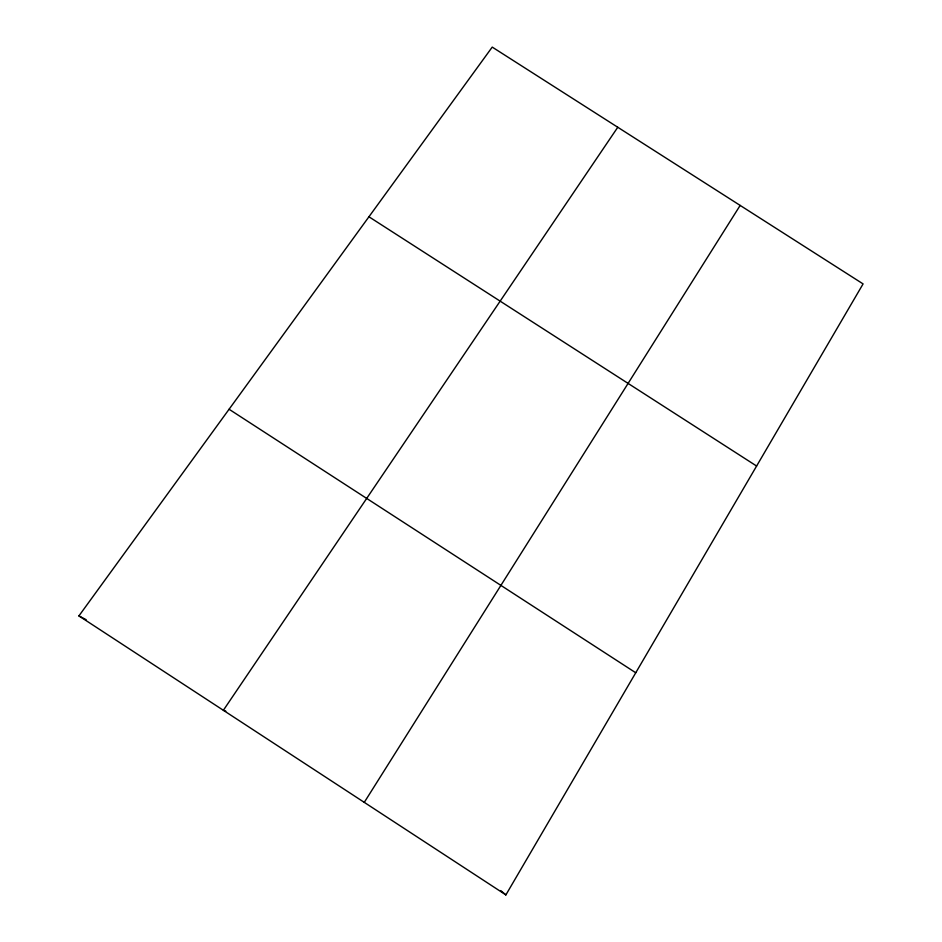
<?xml version="1.0" encoding="UTF-8"?>
<svg xmlns="http://www.w3.org/2000/svg" width="942" height="942" viewBox="0 0 942 942"><rect width="100%" height="100%" fill="white"/><g stroke="black" fill="none" stroke-linecap="round" stroke-linejoin="round"><path stroke-width="1.41" d="M505.889 894.9L863.084 283.907L492.23 47.1L78.916 615.915L505.889 894.9L500.72 890.567M364.271 802.372L740.165 205.415M617.775 127.264L223.36 710.292L225.821 711.139M78.916 615.915L86.181 619.706M368.934 216.778L756.603 466.031M229.083 409.252L635.744 672.765"/></g></svg>
